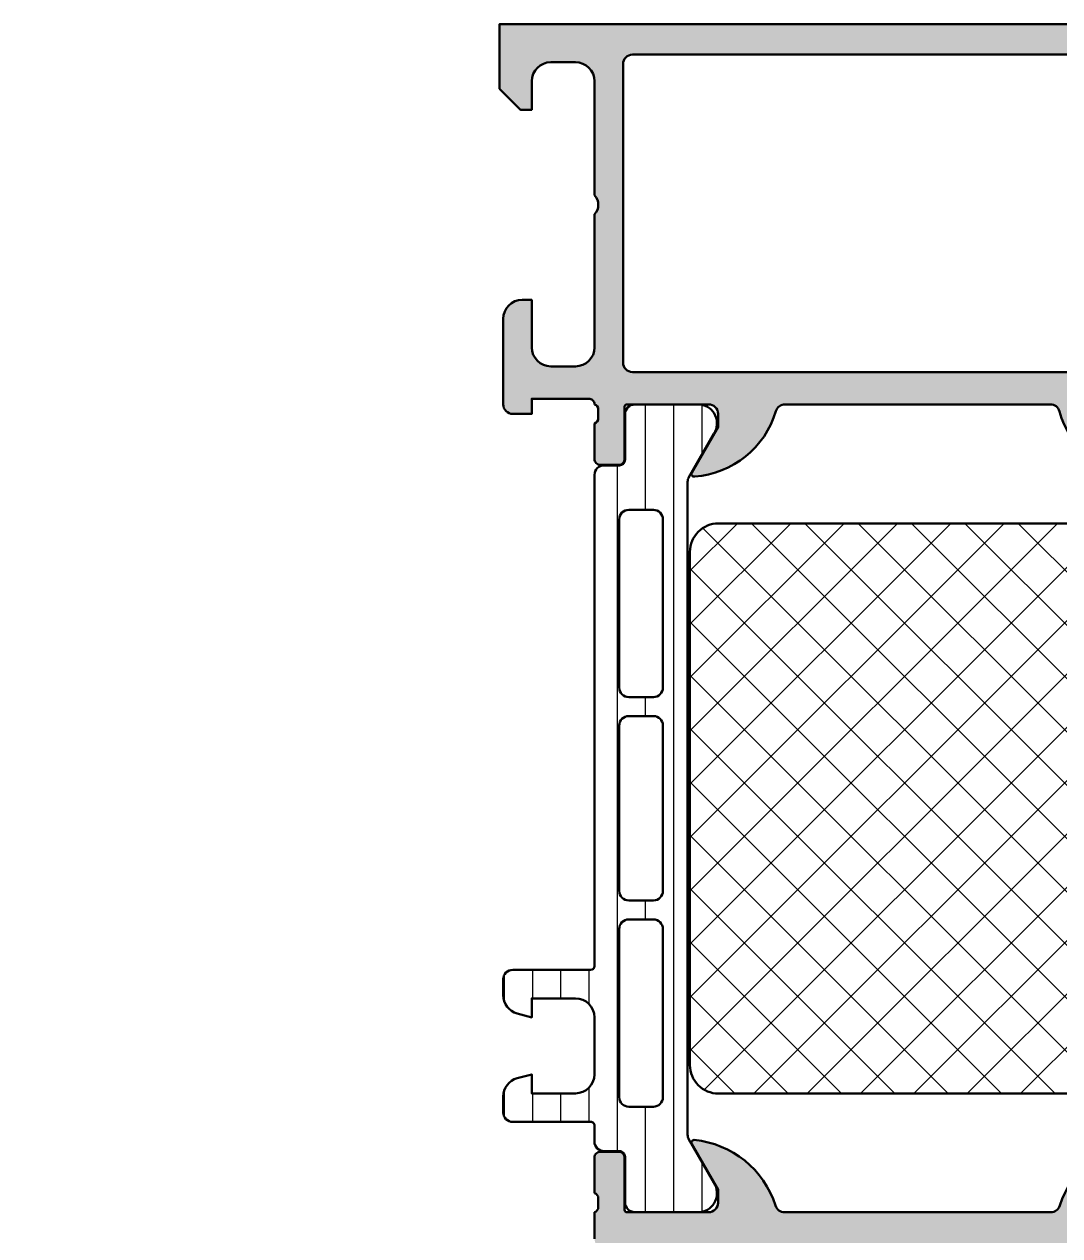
# Model space of a CAD drawing. Extents: x 0 to 94, y -50 to 75.
# Drawn here: x 0 to 54.5, y 11.3 to 75 of the extents above; entities that cross this region are included whole.
import ezdxf

# ---------------------------------------------------------------- set-up
doc = ezdxf.new("R2010")
doc.units = 0
for name, color, linetype, lineweight in [('0S-Alu contour', 7, 'Continuous', 50), ('0S-Alu hatch', 252, 'Continuous', 25), ('0S-Plastic contour', 254, 'Continuous', 50), ('0S-Plastic hatch', 253, 'Continuous', 25), ('0S-PT contour', 91, 'Continuous', 50), ('0S-PT hatch', 103, 'Continuous', 25)]:
    doc.layers.add(name, color=color, linetype=linetype, lineweight=lineweight)

# ---------------------------------------------------------------- blocks, each defined once
blk = doc.blocks.new('284033__6F273DFF_8C0C_4D75_ADE5_0BE96720E8CD___ED47A789_9FBA_4075_90DF_343B7ADBF5D9_')
at = {"layer": '0S-Plastic hatch'}
h = blk.add_hatch(dxfattribs=at)
h.set_pattern_fill('ANSI31', color=256, scale=0.4680000000000001, angle=45, style=0)
h.set_pattern_definition([(90, (0, 0), (-1.4859, 0), [])])
edge = h.paths.add_edge_path()
edge.add_line((30, 51.29262339778485), (29.999977078442, 25.45125658823266))
edge.add_ellipse((29.79583821281996, 25.45537538707202), major_axis=(-0.2041804127758874, 0), ratio=1, start_angle=90.48506106572148, end_angle=178.8441310561804, ccw=False)
edge.add_line((29.79756676571524, 25.25120229122876), (25.69756676572695, 25.25120229122876))
edge.add_arc((25.69756676572695, 24.75120229122881), 0.4999999999999467, 90, 180)
edge.add_line((25.19756676572701, 24.75120229122881), (25.19756676572701, 23.92045306784114))
edge.add_arc((26.19756676572708, 23.92045306784117), 1.000000000000066, 180, 254.9999999989172)
edge.add_line((25.93874772060629, 22.95452724155693), (26.69756676572695, 22.75120229122876))
edge.add_line((26.69756676572695, 22.75120229122876), (26.69756676572695, 23.75120229122876))
edge.add_line((26.69756676572695, 23.75120229122876), (28.99756676571536, 23.75120229122876))
edge.add_ellipse((28.99585773187429, 22.74707631855117), major_axis=(-1.004127427074065, 0), ratio=1, start_angle=180.229859678484, end_angle=269.90248202491557, ccw=False)
edge.add_line((29.999977078442, 22.75110467439828), (29.99997707844199, 19.75122632025462))
edge.add_ellipse((28.9958575199941, 19.75532877543039), major_axis=(-1.00412793895801, 0), ratio=1, start_angle=90.09753001532039, end_angle=179.7659122786875, ccw=False)
edge.add_line((28.9975667657153, 18.75120229122876), (26.69756676572696, 18.75120229122875))
edge.add_line((26.69756676572696, 18.75120229122875), (26.69756676572684, 19.7512022912287))
edge.add_line((26.69756676572684, 19.7512022912287), (25.93874772060627, 19.54787734087045))
edge.add_arc((26.19756676572686, 18.58195151458678), 0.9999999999994578, 105.0000000010805, 180)
edge.add_line((25.19756676572741, 18.58195151458678), (25.19756676572695, 17.75120229122875))
edge.add_arc((25.69756676572696, 17.75120229122876), 0.5000000000000027, 180, 270.0000000000004)
edge.add_line((25.69756676572696, 17.25120229122875), (29.79756676571532, 17.25120229122875))
edge.add_ellipse((29.79756676571533, 17.05120229122877), major_axis=(-0.1999999999999851, 0), ratio=1, start_angle=180, end_angle=270.000000000001, ccw=False)
edge.add_line((29.99756676571531, 17.05120229122877), (29.99888731070525, 16.21013004610088))
edge.add_arc((30.49888463137103, 16.21010925689818), 0.4999973210979717, 179.9976177199981, 269.9982316841403)
edge.add_line((30.49886919998672, 15.71011193603833), (31.30920053280163, 15.71008330962013))
edge.add_ellipse((31.30918966656731, 15.41008330981692), major_axis=(-0.2999999999999934, 0), ratio=1, start_angle=179.9979247021016, end_angle=269.9979247021146, ccw=False)
edge.add_line((31.60918966637051, 15.41007244358254), (31.60877078615772, 13.01007407424411))
edge.add_arc((32.10876676317273, 13.0100533243742), 0.4999959774455613, 179.9976222209284, 269.9982271833)
edge.add_line((32.10875129255297, 12.51005734716798), (35.58529278835881, 12.50993069970388))
edge.add_arc((35.4430179914446, 13.49975392838031), 0.9999960709244808, 278.1795327540131, 392.7249408019538)
edge.add_line((36.28429022210338, 14.04035838247479), (34.96590322431634, 16.32406298372989))
edge.add_ellipse((35.39892499595708, 16.57404727380668), major_axis=(-0.5000000000000883, 0), ratio=1, start_angle=-0.002015393048509395, end_angle=29.997921301458007, ccw=False)
edge.add_line((34.89892499626632, 16.57406486142887), (34.90001130869739, 50.92833361702789))
edge.add_ellipse((35.40001130835022, 50.92831498386869), major_axis=(-0.5000000000000164, 0), ratio=1, start_angle=329.99792810276983, end_angle=359.9978647972848, ccw=False)
edge.add_line((34.9670076470982, 51.17833064206307), (36.28556007655461, 53.46193973131245))
edge.add_arc((35.44432701033436, 54.00260512706298), 0.99999607092448, 327.2709086022734, 441.8163166502147)
edge.add_line((35.58667351121613, 54.99241804653368), (32.11013201541031, 54.99254469399776))
edge.add_arc((32.1101112655404, 54.49254871698274), 0.499995977445583, 89.9976222209271, 179.9982271832751)
edge.add_line((31.61011528833416, 54.49256418760271), (31.61036030891498, 52.09256579421702))
edge.add_ellipse((31.31036030911177, 52.09257666045134), major_axis=(-0.3000000000000041, 0), ratio=1, start_angle=89.99792470211662, end_angle=179.9979247021016, ccw=False)
edge.add_line((31.31034944287746, 51.79257666064813), (30.50001811006254, 51.79260528706633))
edge.add_arc((30.49999732085985, 51.29260796640054), 0.4999973210979748, 89.99761772008878, 179.9982316841069)
edge = h.paths.add_edge_path()
edge.add_line((31.29944869857367, 40.10119604587007), (31.29944869857368, 48.95118994235433))
edge.add_ellipse((31.79944870066131, 48.95118994053621), major_axis=(-0.5000000020876287, 0), ratio=1, start_angle=269.9981008973825, end_angle=360, ccw=False)
edge.add_line((31.79946527345813, 49.45118994234918), (33.09945937972603, 49.45118994234918))
edge.add_ellipse((33.09946301908265, 48.95119358170582), major_axis=(-0.4999963606566095, 0), ratio=1, start_angle=179.9995829571355, end_angle=270.00041704258535, ccw=False)
edge.add_line((33.59945937972602, 48.95118994234919), (33.59945937972602, 40.10119604586719))
edge.add_ellipse((33.09946301908276, 40.10119240650813), major_axis=(-0.4999963606565073, 0), ratio=1, start_angle=89.99958295740407, end_angle=180.0004170428646, ccw=False)
edge.add_line((33.09945937972604, 39.60119604586487), (31.7994652734133, 39.60119604586488))
edge.add_ellipse((31.79944870073098, 40.10119604774753), major_axis=(-0.5000000021573054, 0), ratio=1, start_angle=0, end_angle=90.00189908949642, ccw=False)
edge = h.paths.add_edge_path()
edge.add_line((31.29944869858406, 29.40118994305285), (31.29944869858404, 38.10119604656853))
edge.add_ellipse((31.79944869858405, 38.10119604656332), major_axis=(-0.5000000000000071, 0), ratio=1, start_angle=269.99999999880635, end_angle=360, ccw=False)
edge.add_line((31.79944869859447, 38.60119604656333), (33.0994593797468, 38.60119604656333))
edge.add_ellipse((33.0994593797364, 38.10119604656332), major_axis=(-0.5000000000000134, 0), ratio=1, start_angle=180, end_angle=269.999999998808, ccw=False)
edge.add_line((33.59945937973641, 38.10119604656852), (33.5994593797364, 29.40118994304765))
edge.add_ellipse((33.09945937973641, 29.40118994304765), major_axis=(-0.4999999999999929, 0), ratio=1, start_angle=90.0000000000008, end_angle=180, ccw=False)
edge.add_line((33.09945937973642, 28.90118994304765), (31.79944869858406, 28.90118994304765))
edge.add_ellipse((31.79944869858406, 29.40118994304765), major_axis=(-0.4999999999999983, 0), ratio=1, start_angle=0, end_angle=90, ccw=False)
edge = h.paths.add_edge_path()
edge.add_line((33.5994593797364, 27.40118994304765), (33.5994593797364, 18.55121130535757))
edge.add_ellipse((33.09944412094735, 18.55121130535238), major_axis=(-0.5000152587890554, 0), ratio=1, start_angle=89.9999999999992, end_angle=180, ccw=False)
edge.add_line((33.09944412094734, 18.05119604656333), (31.799433439795, 18.05119604656333))
edge.add_ellipse((31.79943343979499, 18.55118078777425), major_axis=(-0.4999847412109291, 0), ratio=1, start_angle=0, end_angle=90.0000000000004, ccw=False)
edge.add_line((31.29944869858406, 18.55118078777425), (31.29944869858406, 27.40118994305279))
edge.add_ellipse((31.79944870067168, 27.40118994123469), major_axis=(-0.5000000020876199, 0), ratio=1, start_angle=269.9981008973846, end_angle=360, ccw=False)
edge.add_line((31.79946527346849, 27.90118994304764), (33.0994593797364, 27.90118994304765))
edge.add_ellipse((33.09946301909308, 27.40119358240432), major_axis=(-0.4999963606565686, 0), ratio=1, start_angle=179.9995829571355, end_angle=270.00041704259104, ccw=False)
at = {"layer": '0S-Alu contour', "color": 7}
for points in [[(31.79946527345813, 49.45118994234918), (33.09945937972603, 49.45118994234918)], [(31.29944869857367, 40.10119604587007), (31.29944869857368, 48.95118994235433)], [(33.59945937972602, 48.95118994234919), (33.59945937972602, 40.10119604586719)], [(33.09945937972604, 39.60119604586487), (31.7994652734133, 39.60119604586488)], [(31.79944869859447, 38.60119604656333), (33.0994593797468, 38.60119604656333)], [(31.29944869858406, 29.40118994305285), (31.29944869858404, 38.10119604656853)], [(33.59945937973641, 38.10119604656852), (33.5994593797364, 29.40118994304765)], [(33.09945937973642, 28.90118994304765), (31.79944869858406, 28.90118994304765)], [(31.79946527346849, 27.90118994304764), (33.0994593797364, 27.90118994304765)], [(31.29944869858406, 18.55118078777425), (31.29944869858406, 27.40118994305279)], [(33.5994593797364, 27.40118994304765), (33.5994593797364, 18.55121130535757)], [(33.09944412094734, 18.05119604656333), (31.799433439795, 18.05119604656333)]]:
    blk.add_lwpolyline(points, dxfattribs=at)
at = {"layer": '0S-Alu contour', "color": 7, "extrusion": (0, 0, -1)}
for centre, radius, start, end in [((-31.79944870066131, 48.95118994053621), 0.5000000020876287, 0, 90.00189910261747), ((-33.09946301908265, 48.95119358170582), 0.4999963606566095, 89.99958295741467, 180.0004170428646), ((-31.79944870073098, 40.10119604774753), 0.5000000021573054, 269.9981009105036, 0), ((-33.09946301908276, 40.10119240650813), 0.4999963606565073, 179.9995829571354, 270.0004170425959), ((-31.79944869858405, 38.10119604656332), 0.5000000000000071, 0, 90.00000000119365), ((-33.0994593797364, 38.10119604656332), 0.5000000000000134, 90.00000000119202, 180), ((-31.79944869858406, 29.40118994304765), 0.4999999999999983, 270, 0), ((-33.09945937973641, 29.40118994304765), 0.4999999999999929, 180, 269.9999999999992), ((-31.79944870067168, 27.40118994123469), 0.5000000020876199, 0, 90.00189910261543), ((-33.09946301909308, 27.40119358240432), 0.4999963606565686, 89.99958295740896, 180.0004170428646), ((-31.79943343979499, 18.55118078777425), 0.4999847412109291, 269.9999999999996, 0), ((-33.09944412094735, 18.55121130535238), 0.5000152587890554, 180, 270.0000000000008)]:
    blk.add_arc(centre, radius, start, end, dxfattribs=at)
at = {"layer": '0S-Plastic contour', "color": 7}
for points in [[(35.58667351121613, 54.99241804653368), (32.11013201541031, 54.99254469399776)], [(31.61011528833416, 54.49256418760271), (31.61036030891498, 52.09256579421702)], [(34.9670076470982, 51.17833064206307), (36.28556007655461, 53.46193973131245)], [(31.31034944287746, 51.79257666064813), (30.50001811006254, 51.79260528706633)], [(30, 51.29262339778485), (29.999977078442, 25.45125658823266)], [(34.89892499626632, 16.57406486142887), (34.90001130869739, 50.92833361702789)], [(29.79756676571524, 25.25120229122876), (25.69756676572695, 25.25120229122876)], [(25.19756676572701, 24.75120229122881), (25.19756676572701, 23.92045306784114)], [(25.93874772060629, 22.95452724155693), (26.69756676572695, 22.75120229122876), (26.69756676572695, 23.75120229122876), (28.99756676571536, 23.75120229122876)], [(29.999977078442, 22.75110467439828), (29.99997707844199, 19.75122632025462)], [(28.9975667657153, 18.75120229122876), (26.69756676572696, 18.75120229122875), (26.69756676572684, 19.7512022912287), (25.93874772060627, 19.54787734087045)], [(25.19756676572741, 18.58195151458678), (25.19756676572695, 17.75120229122875)], [(25.69756676572696, 17.25120229122875), (29.79756676571532, 17.25120229122875)], [(29.99756676571531, 17.05120229122877), (29.99888731070525, 16.21013004610088)], [(36.28429022210338, 14.04035838247479), (34.96590322431634, 16.32406298372989)], [(30.49886919998672, 15.71011193603833), (31.30920053280163, 15.71008330962013)], [(31.60918966637051, 15.41007244358254), (31.60877078615772, 13.01007407424411)], [(32.10875129255297, 12.51005734716798), (35.58529278835881, 12.50993069970388)]]:
    blk.add_lwpolyline(points, dxfattribs=at)
for centre, radius, start, end in [((32.1101112655404, 54.49254871698274), 0.499995977445583, 89.9976222209271, 179.9982271832751), ((35.44432701033436, 54.00260512706298), 0.99999607092448, 327.2709086022734, 81.81631665021466), ((30.49999732085985, 51.29260796640054), 0.4999973210979748, 89.99761772008878, 179.9982316841069), ((25.69756676572695, 24.75120229122881), 0.4999999999999467, 90, 180), ((26.19756676572708, 23.92045306784117), 1.000000000000066, 180, 254.9999999989172), ((26.19756676572686, 18.58195151458678), 0.9999999999994578, 105.0000000010805, 180), ((25.69756676572696, 17.75120229122876), 0.5000000000000027, 180, 270.0000000000004), ((30.49888463137103, 16.21010925689818), 0.4999973210979717, 179.9976177199981, 269.9982316841403), ((35.4430179914446, 13.49975392838031), 0.9999960709244808, 278.1795327540131, 32.72494080195385), ((32.10876676317273, 13.0100533243742), 0.4999959774455613, 179.9976222209284, 269.9982271833)]:
    blk.add_arc(centre, radius, start, end, dxfattribs=at)
at = {"layer": '0S-Plastic contour', "color": 7, "extrusion": (0, 0, -1)}
for centre, radius, start, end in [((-31.31036030911177, 52.09257666045134), 0.3000000000000041, 180.0020752978985, 270.0020752978834), ((-35.40001130835022, 50.92831498386869), 0.5000000000000164, 0.0021352027151592, 30.00207189723015), ((-29.79583821281996, 25.45537538707202), 0.2041804127758874, 181.1558689438197, 269.5149389342785), ((-28.99585773187429, 22.74707631855117), 1.004127427074065, 90.09751797508441, 179.770140321516), ((-28.9958575199941, 19.75532877543039), 1.00412793895801, 180.2340877213126, 269.9024699846796), ((-29.79756676571533, 17.05120229122877), 0.1999999999999851, 89.99999999999898, 180), ((-35.39892499595708, 16.57404727380668), 0.5000000000000883, 330.002078698542, 0.0020153930485069), ((-31.30918966656731, 15.41008330981692), 0.2999999999999934, 90.00207529788545, 180.0020752978985)]:
    blk.add_arc(centre, radius, start, end, dxfattribs=at)
blk = doc.blocks.new('345120__31F8F9F4_940D_404D_8873_47525CB33C26_')
at = {"layer": '0S-Alu hatch'}
h = blk.add_hatch(color=256, dxfattribs=at)
edge = h.paths.add_edge_path()
edge.add_line((25, 71.59996795654297), (26.0999755859375, 70.49999237060545))
edge.add_line((26.0999755859375, 70.49999237060545), (26.699951171875, 70.49999237060545))
edge.add_line((26.699951171875, 70.49999237060545), (26.699951171875, 72.00045013427734))
edge.add_ellipse((27.70003757115056, 72.00035610491898), major_axis=(-1.000086403695934, 0), ratio=1, start_angle=270.00494988616003, end_angle=359.99461298015063, ccw=False)
edge.add_line((27.699951171875, 73.00044250488281), (29, 73.00044250488281))
edge.add_ellipse((28.99994519131176, 72.00038769658362), major_axis=(-1.00005480980111, 0), ratio=1, start_angle=180.002703004082, end_angle=269.99685986559155, ccw=False)
edge.add_line((30, 72.00043487549024), (30, 66))
edge.add_ellipse((29.47516065968164, 65.5), major_axis=(-0.7248836686985065, 0), ratio=1, start_angle=136.3884232636864, end_angle=223.6115767363136, ccw=False)
edge.add_line((30, 65), (30, 58))
edge.add_ellipse((28.99994120227104, 58.00005879772896), major_axis=(-1.000058799457446, 0), ratio=1, start_angle=90.0033686636408, end_angle=179.996631336242, ccw=False)
edge.add_line((29, 57), (27.699951171875, 57))
edge.add_ellipse((27.70003864244394, 58.00008747056893), major_axis=(-1.000087474394151, 0), ratio=1, start_angle=0.005011256110094564, end_angle=89.99498874391873, ccw=False)
edge.add_line((26.699951171875, 57.9999999999995), (26.699951171875, 60.5))
edge.add_line((26.699951171875, 60.5), (26.199951171875, 60.5))
edge.add_arc((26.20003864244394, 59.49991252943106), 1.000087474394158, 90.00501125608184, 179.9949887438899)
edge.add_line((25.199951171875, 59.50000000000049), (25.20001220703125, 55))
edge.add_arc((25.69998146641059, 54.99997688836301), 0.4999692599135194, 179.9973514386468, 270.0035228322341)
edge.add_line((25.70001220703125, 54.50000762939453), (26.70001220703125, 54.5))
edge.add_line((26.70001220703125, 54.5), (26.70001220703125, 55.29999542236328))
edge.add_line((26.70001220703125, 55.29999542236328), (29.69992065429687, 55.29999542236328))
edge.add_ellipse((29.70053773361598, 55.00062467693962), major_axis=(-0.2993713814017683, 0), ratio=1, start_angle=179.8789847210085, end_angle=270.1181010204816, ccw=False)
edge.add_ellipse((29.92107200072258, 54.73247177861234), major_axis=(-0.2788950563274384, 0), ratio=1, start_angle=178.8354106259045, end_angle=253.5801235805051, ccw=False)
edge.add_line((30.19990944726563, 54.72680337061397), (30.19990944726563, 54.27320937061399))
edge.add_ellipse((29.92104135162247, 54.26754871113693), major_axis=(-0.278925541737147, 0), ratio=1, start_angle=106.4245945553528, end_angle=181.1628700728862, ccw=False)
edge.add_line((29.99990844726562, 54.00000537061398), (29.99990844726563, 52.11999437060547))
edge.add_arc((30.29990844726563, 52.11999437060547), 0.3000000000000007, 180, 270.0000000000007)
edge.add_line((30.29990844726563, 51.81999437060547), (31.27988276630841, 51.81999437060547))
edge.add_arc((31.27988276630841, 52.11999437060547), 0.3000000000000043, 270, 360)
edge.add_line((31.57988276630842, 52.11999437060547), (31.57988276630841, 54.87999237060546))
edge.add_ellipse((31.69988276630841, 54.87999237060547), major_axis=(-0.1199999999999939, 0), ratio=1, start_angle=269.9999999999966, end_angle=360, ccw=False)
edge.add_line((31.69988276630841, 54.99999237060546), (35.99987792968751, 55.0001220703125))
edge.add_ellipse((35.99989081194119, 54.50013495270454), major_axis=(-0.4999871177739147, 0), ratio=1, start_angle=179.9993980350858, end_angle=270.0014762355673, ccw=False)
edge.add_line((36.49987792968751, 54.50012969970502), (36.4998779296875, 53.80012512207031))
edge.add_line((36.4998779296875, 53.80012512207031), (35.11163330078125, 51.3956069946289))
edge.add_arc((35.2354760166632, 51.33769717461277), 0.1367134431258271, 154.9388426484942, 284.9266257937842)
edge.add_arc((34.92090979592016, 56.01638100774355), 4.823483216037484, 274.1585276595125, 343.4516360774273)
edge.add_ellipse((40.02389249098135, 54.50012207031239), major_axis=(-0.500000000000105, 0), ratio=1, start_angle=269.9999999999984, end_angle=343.45163607742865, ccw=False)
edge.add_line((40.02389249098137, 55.0001220703125), (53.97897234221997, 55.0001220703125))
edge.add_ellipse((53.97897234221999, 54.50012207031238), major_axis=(-0.5000000000001208, 0), ratio=1, start_angle=195.5022685849569, end_angle=270.00000000000165, ccw=False)
edge.add_arc((58.97791587154023, 55.88666495980151), 4.687671692939359, 195.5022685849561, 266.9583986954666)
edge.add_arc((58.76730593307565, 51.33526302328413), 0.1351541355356594, 253.6162966762189, 386.5182348815064)
edge.add_line((58.88824081420898, 51.39560699462891), (57.49999618530273, 53.8001251220703))
edge.add_line((57.49999618530273, 53.8001251220703), (57.49999618530273, 54.50012969970702))
edge.add_ellipse((57.99998330304906, 54.50013495270452), major_axis=(-0.4999871177739239, 0), ratio=1, start_angle=-90.00147623556478, end_angle=0.0006019649143240713, ccw=False)
edge.add_line((57.99999618530272, 55.00012207031249), (62.30002203960009, 55.00012952636687))
edge.add_ellipse((62.30002203960011, 54.88012969970704), major_axis=(-0.1199998266598357, 0), ratio=1, start_angle=180, end_angle=270.00000000000676, ccw=False)
edge.add_line((62.42002186625994, 54.88012969970703), (62.42002186625994, 52.12013169970703))
edge.add_arc((62.72002186625995, 52.12013169970703), 0.3000000000000043, 180, 269.9999999999986)
edge.add_line((62.72002186625994, 51.82013169970701), (63.69999618530272, 51.82013169970701))
edge.add_arc((63.69999618530271, 52.12013169970703), 0.3000000000000043, 270.0000000000013, 360)
edge.add_line((63.99999618530271, 52.12013169970703), (63.99999618530272, 54.00014269971554))
edge.add_ellipse((64.07886328094587, 54.26768604023847), major_axis=(-0.2789255417371383, 0), ratio=1, start_angle=-1.1628700728879835, end_angle=73.575405444649, ccw=False)
edge.add_line((63.79999518530271, 54.27334669971553), (63.79999518530273, 54.72694069971554))
edge.add_ellipse((64.07883263184577, 54.73260910771392), major_axis=(-0.2788950563274237, 0), ratio=1, start_angle=-73.58012358049638, end_angle=1.1645893740987958, ccw=False)
edge.add_ellipse((64.29930476826628, 55.00068701524947), major_axis=(-0.2993091018266813, 0), ratio=1, start_angle=-90.1234469669696, end_angle=0.1066851849668069, ccw=False)
edge.add_line((64.2999496459961, 55.29999542236328), (67.29985809326172, 55.29999542236328))
edge.add_line((67.29985809326172, 55.29999542236328), (67.29985809326172, 54.50000000000001))
edge.add_line((67.29985809326172, 54.50000000000001), (68.29985809326172, 54.50000762939453))
edge.add_arc((68.29988883388238, 54.99997688836302), 0.4999692599135316, 269.9964771677667, 360.0026485613531)
edge.add_line((68.79985809326173, 55.00000000000003), (68.79991912841797, 59.5))
edge.add_arc((67.79983165784903, 59.49991252943106), 1.000087474394158, 0.0050112561101264, 89.99498874391819)
edge.add_line((67.79991912841797, 60.5), (67.29991912841795, 60.5))
edge.add_line((67.29991912841795, 60.5), (67.29991912841795, 58))
edge.add_ellipse((66.29983165784903, 58.00008747056895), major_axis=(-1.000087474394158, 0), ratio=1, start_angle=90.0050112560819, end_angle=179.99498874389, ccw=False)
edge.add_line((66.29991912841797, 57), (64.99987030029297, 57))
edge.add_ellipse((64.99992287798285, 58.00004876279931), major_axis=(-1.000048764181455, 0), ratio=1, start_angle=0.0027937662852082212, end_angle=89.99698766716563, ccw=False)
edge.add_line((63.99987411499024, 58.00000000000135), (63.99987411499023, 65))
edge.add_ellipse((64.52471345530859, 65.5), major_axis=(-0.7248836686985038, 0), ratio=1, start_angle=-43.61157673631328, end_angle=43.61157673631379, ccw=False)
edge.add_line((63.99987411499023, 66), (63.99987411499023, 72.00043487548828))
edge.add_ellipse((64.99991888881756, 72.00039773154604), major_axis=(-1.000044774517131, 0), ratio=1, start_angle=270.00278379275005, end_angle=359.9978719041484, ccw=False)
edge.add_line((64.99987030029297, 73.00044250488281), (66.29991912841797, 73.00044250488281))
edge.add_ellipse((66.29983272914241, 72.00035610491898), major_axis=(-1.000086403695928, 0), ratio=1, start_angle=180.0053870199847, end_angle=269.99505011383974, ccw=False)
edge.add_line((67.29991912841795, 72.00045013427822), (67.29991912841795, 70.49999237060545))
edge.add_line((67.29991912841795, 70.49999237060545), (67.89989471435545, 70.49999237060545))
edge.add_line((67.89989471435545, 70.49999237060545), (68.99987030029297, 71.59996795654297))
edge.add_line((68.99987030029297, 71.59996795654297), (68.99987030029298, 75))
edge.add_line((68.99987030029298, 75), (25, 75))
edge.add_line((25, 75), (25, 71.59996795654297))
edge = h.paths.add_edge_path()
edge.add_ellipse((32.00001799965668, 72.89999115561676), major_axis=(-0.500002740875127, 0), ratio=1, start_angle=270.00031407857136, end_angle=359.99968592151924, ccw=False)
edge.add_line((32.00001525878906, 73.39999389648438), (61.99985885620117, 73.39999389648438))
edge.add_ellipse((61.99985611533357, 72.89999115561676), major_axis=(-0.5000027408751199, 0), ratio=1, start_angle=180.0003140784808, end_angle=269.99968592142943, ccw=False)
edge.add_line((62.49985885620117, 72.89999389648438), (62.49985885620117, 57.19999694824297))
edge.add_ellipse((61.99985611533357, 57.19999968910979), major_axis=(-0.5000027408751199, 0), ratio=1, start_angle=90.00031407857063, end_angle=179.9996859215194, ccw=False)
edge.add_line((61.99985885620117, 56.69999694824219), (32.00001525878906, 56.69999694824219))
edge.add_ellipse((32.00001799965669, 57.19999968910981), major_axis=(-0.5000027408751332, 0), ratio=1, start_angle=0.00031407848081244083, end_angle=89.9996859214279, ccw=False)
edge.add_line((31.50001525878906, 57.19999694824219), (31.50001525878906, 72.89999389648356))
at = {"layer": '0S-Alu contour', "color": 7}
for points in [[(67.29991912841795, 72.00045013427822), (67.29991912841795, 70.49999237060545), (67.89989471435545, 70.49999237060545), (68.99987030029297, 71.59996795654297), (68.99987030029298, 75), (25, 75), (25, 71.59996795654297)], [(32.00001525878906, 73.39999389648438), (61.99985885620117, 73.39999389648438)], [(27.699951171875, 73.00044250488281), (29, 73.00044250488281)], [(31.50001525878906, 57.19999694824219), (31.50001525878906, 72.89999389648356)], [(62.49985885620117, 72.89999389648438), (62.49985885620117, 57.19999694824297)], [(64.99987030029297, 73.00044250488281), (66.29991912841797, 73.00044250488281)], [(25, 71.59996795654297), (26.0999755859375, 70.49999237060545), (26.699951171875, 70.49999237060545), (26.699951171875, 72.00045013427734)], [(30, 72.00043487549024), (30, 66)], [(63.99987411499023, 66), (63.99987411499023, 72.00043487548828)], [(30, 65), (30, 58)], [(63.99987411499024, 58.00000000000135), (63.99987411499023, 65)], [(26.699951171875, 57.9999999999995), (26.699951171875, 60.5), (26.199951171875, 60.5)], [(67.79991912841797, 60.5), (67.29991912841795, 60.5), (67.29991912841795, 58)], [(25.199951171875, 59.50000000000049), (25.20001220703125, 55)], [(68.79985809326173, 55.00000000000003), (68.79991912841797, 59.5)], [(29, 57), (27.699951171875, 57)], [(66.29991912841797, 57), (64.99987030029297, 57)], [(61.99985885620117, 56.69999694824219), (32.00001525878906, 56.69999694824219)], [(25.70001220703125, 54.50000762939453), (26.70001220703125, 54.5), (26.70001220703125, 55.29999542236328), (29.69992065429687, 55.29999542236328)], [(31.57988276630842, 52.11999437060547), (31.57988276630841, 54.87999237060546)], [(31.69988276630841, 54.99999237060546), (35.99987792968751, 55.0001220703125)], [(40.02389249098137, 55.0001220703125), (53.97897234221997, 55.0001220703125)], [(57.99999618530272, 55.00012207031249), (62.30002203960009, 55.00012952636687)], [(62.42002186625994, 54.88012969970703), (62.42002186625994, 52.12013169970703)], [(64.2999496459961, 55.29999542236328), (67.29985809326172, 55.29999542236328), (67.29985809326172, 54.50000000000001), (68.29985809326172, 54.50000762939453)], [(30.19990944726563, 54.72680337061397), (30.19990944726563, 54.27320937061399)], [(36.49987792968751, 54.50012969970502), (36.4998779296875, 53.80012512207031), (35.11163330078125, 51.3956069946289)], [(58.88824081420898, 51.39560699462891), (57.49999618530273, 53.8001251220703), (57.49999618530273, 54.50012969970702)], [(63.79999518530271, 54.27334669971553), (63.79999518530273, 54.72694069971554)], [(29.99990844726562, 54.00000537061398), (29.99990844726563, 52.11999437060547)], [(63.99999618530271, 52.12013169970703), (63.99999618530272, 54.00014269971554)], [(30.29990844726563, 51.81999437060547), (31.27988276630841, 51.81999437060547)], [(62.72002186625994, 51.82013169970701), (63.69999618530272, 51.82013169970701)]]:
    blk.add_lwpolyline(points, dxfattribs=at)
at = {"layer": '0S-Alu contour', "color": 7, "extrusion": (0, 0, -1)}
for centre, radius, start, end in [((-32.00001799965668, 72.89999115561676), 0.500002740875127, 0.0003140784807261, 89.99968592142865), ((-61.99985611533357, 72.89999115561676), 0.5000027408751199, 90.00031407857054, 179.9996859215192), ((-27.70003757115056, 72.00035610491898), 1.000086403695934, 0.0053870198493499, 89.99505011383995), ((-28.99994519131176, 72.00038769658362), 1.00005480980111, 90.00314013440845, 179.997296995918), ((-64.99991888881756, 72.00039773154604), 1.000044774517131, 0.0021280958516367, 89.99721620724998), ((-66.29983272914241, 72.00035610491898), 1.000086403695928, 90.00494988616028, 179.9946129800153), ((-29.47516065968164, 65.5), 0.7248836686985065, 136.3884232636864, 223.6115767363136), ((-64.52471345530859, 65.5), 0.7248836686985038, 316.3884232636862, 43.6115767363134), ((-27.70003864244394, 58.00008747056893), 1.000087474394151, 270.0050112560814, 359.9949887438899), ((-28.99994120227104, 58.00005879772896), 1.000058799457446, 180.003368663758, 269.9966313363592), ((-64.99992287798285, 58.00004876279931), 1.000048764181455, 270.0030123328344, 359.9972062337148), ((-66.29983165784903, 58.00008747056895), 1.000087474394158, 180.0050112561101, 269.9949887439181), ((-32.00001799965669, 57.19999968910981), 0.5000027408751332, 270.0003140785721, 359.9996859215192), ((-61.99985611533357, 57.19999968910979), 0.5000027408751199, 180.0003140784807, 269.9996859214294), ((-29.70053773361598, 55.00062467693962), 0.2993713814017683, 89.88189897951835, 180.1210152789915), ((-29.92107200072258, 54.73247177861234), 0.2788950563274384, 106.4198764194949, 181.1645893740956), ((-31.69988276630841, 54.87999237060547), 0.1199999999999939, 0, 90.0000000000034), ((-35.99989081194119, 54.50013495270454), 0.4999871177739148, 89.9985237644327, 180.0006019649143), ((-40.02389249098135, 54.50012207031239), 0.500000000000105, 16.54836392257136, 90.0000000000016), ((-53.97897234221999, 54.50012207031238), 0.5000000000001208, 89.99999999999837, 164.4977314150431), ((-57.99998330304906, 54.50013495270452), 0.4999871177739239, 359.9993980350857, 90.00147623556484), ((-62.30002203960011, 54.88012969970704), 0.1199998266598357, 89.99999999999324, 180), ((-64.07883263184577, 54.73260910771392), 0.2788950563274237, 358.8354106259012, 73.5801235804964), ((-64.29930476826628, 55.00068701524947), 0.2993091018266813, 359.8933148150332, 90.1234469669697), ((-29.92104135162247, 54.26754871113693), 0.278925541737147, 178.8371299271138, 253.5754054446472), ((-64.07886328094587, 54.26768604023847), 0.2789255417371383, 286.4245945553511, 1.162870072888105)]:
    blk.add_arc(centre, radius, start, end, dxfattribs=at)
at = {"layer": '0S-Alu contour', "color": 7}
for centre, radius, start, end in [((26.20003864244394, 59.49991252943106), 1.000087474394158, 90.00501125608184, 179.9949887438899), ((67.79983165784903, 59.49991252943106), 1.000087474394158, 0.0050112561101264, 89.99498874391819), ((25.69998146641059, 54.99997688836301), 0.4999692599135194, 179.9973514386468, 270.0035228322341), ((68.29988883388238, 54.99997688836302), 0.4999692599135316, 269.9964771677667, 0.0026485613531484), ((34.92090979592016, 56.01638100774355), 4.823483216037484, 274.1585276595125, 343.4516360774273), ((58.97791587154023, 55.88666495980151), 4.687671692939359, 195.5022685849561, 266.9583986954666), ((30.29990844726563, 52.11999437060547), 0.3000000000000007, 180, 270.0000000000007), ((31.27988276630841, 52.11999437060547), 0.3000000000000043, 270, 0), ((62.72002186625995, 52.12013169970703), 0.3000000000000043, 180, 269.9999999999986), ((63.69999618530271, 52.12013169970703), 0.3000000000000043, 270.0000000000013, 0), ((35.2354760166632, 51.33769717461277), 0.1367134431258271, 154.9388426484942, 284.9266257937842), ((58.76730593307565, 51.33526302328413), 0.1351541355356594, 253.6162966762189, 26.51823488150635)]:
    blk.add_arc(centre, radius, start, end, dxfattribs=at)
blk = doc.blocks.new('382360__E9111ABD_8E90_4E13_966F_8366055547B5_')
at = {"layer": '0S-PT hatch'}
h = blk.add_hatch(dxfattribs=at)
h.set_pattern_fill('ANSI37', color=256, scale=0.625, angle=90, style=0)
h.set_pattern_definition([(135, (0, 0), (-1.403165018917055, -1.403165018917055), []), (225, (0, 0), (1.403165018917055, -1.403165018917055), [])])
edge = h.paths.add_edge_path()
edge.add_ellipse((57.51974684121751, 47.24119923922816), major_axis=(-1.499999999999992, 0), ratio=1, start_angle=180, end_angle=270.0000000000003, ccw=False)
edge.add_line((59.01974684121751, 47.24119923922816), (59.01974684121751, 20.24119923922816))
edge.add_ellipse((57.51974684121751, 20.24119923922815), major_axis=(-1.499999999999992, 0), ratio=1, start_angle=89.99999999999977, end_angle=180, ccw=False)
edge.add_line((57.51974684121751, 18.74119923922816), (36.51974684121751, 18.74119923922816))
edge.add_ellipse((36.5197468412175, 20.24119923922816), major_axis=(-1.499999999999996, 0), ratio=1, start_angle=0, end_angle=90.00000000000028, ccw=False)
edge.add_line((35.01974684121751, 20.24119923922816), (35.01974684121751, 47.24119923922816))
edge.add_ellipse((36.5197468412175, 47.24119923922817), major_axis=(-1.499999999999992, 0), ratio=1, start_angle=269.9999999999997, end_angle=360, ccw=False)
edge.add_line((36.51974684121751, 48.74119923922816), (57.51974684121751, 48.74119923922815))
at = {"layer": '0S-PT contour', "color": 7}
for points in [[(36.51974684121751, 48.74119923922816), (57.51974684121751, 48.74119923922815)], [(35.01974684121751, 20.24119923922816), (35.01974684121751, 47.24119923922816)], [(59.01974684121751, 47.24119923922816), (59.01974684121751, 20.24119923922816)], [(57.51974684121751, 18.74119923922816), (36.51974684121751, 18.74119923922816)]]:
    blk.add_lwpolyline(points, dxfattribs=at)
at = {"layer": '0S-PT contour', "color": 7, "extrusion": (0, 0, -1)}
for centre, radius, start, end in [((-36.5197468412175, 47.24119923922817), 1.499999999999992, 0, 90.00000000000028), ((-57.51974684121751, 47.24119923922816), 1.499999999999992, 89.99999999999973, 180), ((-36.5197468412175, 20.24119923922816), 1.499999999999996, 269.9999999999997, 0), ((-57.51974684121751, 20.24119923922815), 1.499999999999992, 180, 270.0000000000002)]:
    blk.add_arc(centre, radius, start, end, dxfattribs=at)
blk = doc.blocks.new('347170__F2A2A305_ED98_44A5_8DE3_8D0D16699A0F_')
at = {"layer": '0S-Alu hatch'}
h = blk.add_hatch(color=256, dxfattribs=at)
edge = h.paths.add_edge_path()
edge.add_line((25, 1.600006103515625), (31.05704957566179, 1.946121914226026))
edge.add_arc((31, 2.944493260928652), 1.000000000000003, 273.2704755915706, 360)
edge.add_line((32, 2.944493260928645), (32, 10.10000610351562))
edge.add_arc((31.5, 10.10000610351563), 0.4999999999999965, 0, 89.99999999999959)
edge.add_line((31.50000000000001, 10.60000610351562), (30.50000000000001, 10.60000610351562))
edge.add_ellipse((30.49999999999999, 11.10000610351562), major_axis=(-0.4999999999999929, 0), ratio=1, start_angle=0, end_angle=90.0000000000012, ccw=False)
edge.add_line((30, 11.10000610351562), (30, 12.50000000000001))
edge.add_arc((29.92116355345695, 12.76752059199313), 0.2788950563274372, 286.4198764194927, 361.1645893740982)
edge.add_line((30.20000100000001, 12.7731889999915), (30.20000100000001, 13.2267829999915))
edge.add_arc((29.92113290435683, 13.23244365946856), 0.2789255417371541, 358.8371299271138, 433.5754054446453)
edge.add_line((30, 13.49998699999151), (30.00000000000001, 15.37999800000001))
edge.add_ellipse((30.3, 15.37999800000001), major_axis=(-0.2999999999999936, 0), ratio=1, start_angle=269.9999999999993, end_angle=360, ccw=False)
edge.add_line((30.30000000000001, 15.67999800000001), (31.2799743190428, 15.67999800000001))
edge.add_ellipse((31.2799743190428, 15.37999800000002), major_axis=(-0.2999999999999883, 0), ratio=1, start_angle=180, end_angle=269.99999999999864, ccw=False)
edge.add_line((31.57997431904279, 15.37999800000001), (31.57997431904279, 12.62000000000001))
edge.add_arc((31.69997431904281, 12.62000000000001), 0.1200000000000116, 180, 270)
edge.add_line((31.69997431904281, 12.5), (36, 12.5))
edge.add_arc((36, 13), 0.5000000000000036, 269.9999999999992, 360)
edge.add_line((36.5, 13), (36.49999999999999, 13.7))
edge.add_line((36.49999999999999, 13.7), (35.11850454237764, 16.09282032302755))
edge.add_ellipse((35.2381197846483, 16.16188021535171), major_axis=(-0.1381197846483027, 0), ratio=1, start_angle=-95.62257755079202, end_angle=30.000000000003524, ccw=False)
edge.add_ellipse((34.76177675882622, 11.3233911381523), major_axis=(-4.9999999999999, 0), ratio=1, start_angle=197.7484163560705, end_angle=264.3774224492066, ccw=False)
edge.add_arc((40.00016724199148, 13.00005352948752), 0.5001755998000226, 197.7484163560676, 269.9999999999968)
edge.add_line((40.00016724199144, 12.49987792968749), (53.9998060551277, 12.4998779296875))
edge.add_arc((53.99980605512769, 13.00005352948753), 0.5001755998000342, 270.0000000000008, 342.2515836439295)
edge.add_ellipse((59.23819653829298, 11.32339113815231), major_axis=(-4.999999999999901, 0), ratio=1, start_angle=275.62257755079395, end_angle=342.25158364392973, ccw=False)
edge.add_ellipse((58.76185351247084, 16.16188021535172), major_axis=(-0.1381197846482975, 0), ratio=1, start_angle=149.9999999999976, end_angle=275.6225775507894, ccw=False)
edge.add_line((58.8814687547415, 16.09282032302756), (57.49997329711913, 13.7))
edge.add_line((57.49997329711913, 13.7), (57.49997329711914, 13))
edge.add_arc((57.99997329711914, 13), 0.5, 180, 269.9999999999984)
edge.add_line((57.99997329711913, 12.5), (62.29999897807633, 12.5))
edge.add_arc((62.29999897807633, 12.62000000000001), 0.1200000000000152, 270, 360)
edge.add_line((62.41999897807635, 12.62000000000002), (62.41999897807634, 15.379998))
edge.add_ellipse((62.71999897807634, 15.37999799999999), major_axis=(-0.3000000000000043, 0), ratio=1, start_angle=269.99999999999864, end_angle=360, ccw=False)
edge.add_line((62.71999897807635, 15.679998), (63.69997329711913, 15.679998))
edge.add_ellipse((63.69997329711914, 15.37999799999999), major_axis=(-0.300000000000006, 0), ratio=1, start_angle=180, end_angle=270.00000000000136, ccw=False)
edge.add_line((63.99997329711914, 15.379998), (63.99997329711914, 13.49998699999148))
edge.add_arc((64.07884039276229, 13.23244365946855), 0.2789255417371297, 106.4245945553516, 181.162870072884)
edge.add_line((63.79997229711914, 13.2267829999915), (63.79997229711914, 12.77318899999148))
edge.add_arc((64.07880974366219, 12.76752059199309), 0.2788950563274381, 178.8354106258996, 253.5801235805051)
edge.add_line((63.99997329711913, 12.49999999999998), (63.99997329711914, 11.10000610351562))
edge.add_ellipse((63.49997329711914, 11.10000610351562), major_axis=(-0.5, 0), ratio=1, start_angle=89.9999999999983, end_angle=180, ccw=False)
edge.add_line((63.49997329711912, 10.60000610351562), (62.49996948242188, 10.60000610351562))
edge.add_arc((62.49996948242188, 10.10000610351562), 0.5000000000000018, 90, 180)
edge.add_line((61.99996948242188, 10.10000610351562), (61.99996948242188, 2.944493478911098))
edge.add_arc((62.99996948242188, 2.944493478911094), 0.9999999999999928, 180, 266.7295223531663)
edge.add_line((62.94291987094739, 1.946122134254911), (68.9999694824219, 1.600006103515625))
edge.add_line((68.9999694824219, 1.600006103515625), (83.59849254281089, 1.59999999999998))
edge.add_line((83.59849254281089, 1.59999999999998), (84.89996948242184, 1.59999999999998))
edge.add_arc((84.89996948242184, 2.099999999999996), 0.5000000000000169, 270.0000000000017, 360)
edge.add_line((85.39996948242185, 2.100000000000001), (85.39996948242187, 3.299999999999954))
edge.add_arc((84.89996948242187, 3.299999999999977), 0.5, 0, 89.99999999999837)
edge.add_line((84.89996948242188, 3.799999999999977), (84.39996948242187, 3.799999999999982))
edge.add_ellipse((84.39996948242187, 4.299999999999966), major_axis=(-0.4999999999999832, 0), ratio=1, start_angle=0, end_angle=90.00000000000159, ccw=False)
edge.add_line((83.89996948242188, 4.299999999999975), (83.89996948242187, 4.499999999999992))
edge.add_ellipse((84.39996948242187, 4.499999999999992), major_axis=(-0.5, 0), ratio=1, start_angle=269.9999999999951, end_angle=360, ccw=False)
edge.add_line((84.39996948242191, 4.999999999999995), (87.19996948242185, 5))
edge.add_ellipse((87.19996948242186, 4.500000000000005), major_axis=(-0.4999999999999947, 0), ratio=1, start_angle=180, end_angle=270.00000000000165, ccw=False)
edge.add_line((87.69996948242186, 4.499999999999985), (87.69996948242186, 4))
edge.add_line((87.69996948242186, 4), (86.69996948242186, 4))
edge.add_line((86.69996948242186, 4), (86.69996948242186, 2.299999999999982))
edge.add_arc((87.69996948242186, 2.299999999999984), 1, 180, 270)
edge.add_line((87.69996948242186, 1.299999999999984), (91.69996948242184, 1.299999999999997))
edge.add_arc((91.69996948242184, 2.30000000000001), 1.000000000000013, 270, 360)
edge.add_line((92.69996948242186, 2.300000000000004), (92.69996948242186, 4))
edge.add_line((92.69996948242186, 4), (91.69996948242186, 4))
edge.add_line((91.69996948242186, 4), (91.69996948242186, 4.5))
edge.add_ellipse((92.19996948242186, 4.500000000000005), major_axis=(-0.5, 0), ratio=1, start_angle=270, end_angle=360, ccw=False)
edge.add_line((92.19996948242186, 5), (93.49996948242188, 5))
edge.add_ellipse((93.49996948242188, 4.500000000000005), major_axis=(-0.4999999999999947, 0), ratio=1, start_angle=180, end_angle=270, ccw=False)
edge.add_line((93.99996948242188, 4.5), (93.99996948242188, 0.5))
edge.add_ellipse((93.49996948242188, 0.4999999999999953), major_axis=(-0.5, 0), ratio=1, start_angle=90, end_angle=180, ccw=False)
edge.add_line((93.49996948242188, 0), (69.5, 0))
edge.add_arc((69.50000567097598, -0.5000056709759808), 0.5000056710081403, 90.00064983860833, 179.9993501627087)
edge.add_line((69, -0.499999999999993), (69, -48.5))
edge.add_ellipse((67.49994525507854, -48.49994525507856), major_axis=(-1.500054745920408, 0), ratio=1, start_angle=90.00209102564929, end_angle=179.9979089742997, ccw=False)
edge.add_line((67.5, -50), (26.49996948242188, -50))
edge.add_ellipse((26.50002422734332, -48.49994525507856), major_axis=(-1.500054745920408, 0), ratio=1, start_angle=0.0020910257003947663, end_angle=89.99790897435082, ccw=False)
edge.add_line((24.99996948242188, -48.5), (24.99996948242188, -0.5000000000000071))
edge.add_arc((24.49996381144591, -0.5000056709759729), 0.5000056710081293, 0.000649837291275, 89.99935016139167)
edge.add_line((24.49996948242189, -3.2e-15), (0.5, 0))
edge.add_ellipse((0.5000000000000001, 0.5000000000000001), major_axis=(-0.5000000000000001, 0), ratio=1, start_angle=0, end_angle=90, ccw=False)
edge.add_line((0, 0.5000000000000001), (0, 4.5))
edge.add_ellipse((0.4999999999999999, 4.5), major_axis=(-0.4999999999999999, 0), ratio=1, start_angle=270, end_angle=360, ccw=False)
edge.add_line((0.5, 5), (1.800000000000011, 5))
edge.add_ellipse((1.800000000000012, 4.5), major_axis=(-0.4999999999999992, 0), ratio=1, start_angle=180, end_angle=270.0000000000001, ccw=False)
edge.add_line((2.300000000000011, 4.5), (2.300000000000011, 4))
edge.add_line((2.300000000000011, 4), (1.300000000000011, 4))
edge.add_line((1.300000000000011, 4), (1.30000000000004, 2.299999999999997))
edge.add_arc((2.30000000000004, 2.299999999999997), 1, 180, 270)
edge.add_line((2.30000000000004, 1.299999999999996), (6.300000000000009, 1.299999999999982))
edge.add_arc((6.300000000000011, 2.299999999999983), 1, 269.9999999999999, 360)
edge.add_line((7.300000000000012, 2.299999999999982), (7.300000000000011, 4))
edge.add_line((7.300000000000011, 4), (6.300000000000011, 4))
edge.add_line((6.300000000000011, 4), (6.300000000000011, 4.499999999999985))
edge.add_ellipse((6.80000000000001, 4.5), major_axis=(-0.4999999999999992, 0), ratio=1, start_angle=269.99999999999983, end_angle=360, ccw=False)
edge.add_line((6.800000000000012, 5), (9.599999999999993, 5))
edge.add_ellipse((9.59999999999999, 4.499999999999999), major_axis=(-0.5000000000000009, 0), ratio=1, start_angle=180, end_angle=269.99999999999983, ccw=False)
edge.add_line((10.09999999999999, 4.5), (10.09999999999999, 4.299999999999982))
edge.add_ellipse((9.599999999999994, 4.299999999999983), major_axis=(-0.5, 0), ratio=1, start_angle=90.0000000000004, end_angle=180, ccw=False)
edge.add_line((9.599999999999998, 3.799999999999982), (9.099999999999994, 3.799999999999982))
edge.add_arc((9.099999999999998, 3.299999999999979), 0.5000000000000036, 90.0000000000004, 180)
edge.add_line((8.599999999999994, 3.299999999999979), (8.600000000000023, 2.09999999999998))
edge.add_arc((9.100000000000023, 2.09999999999998), 0.5, 180, 270)
edge.add_line((9.100000000000023, 1.59999999999998), (10.40147693924036, 1.59999999999998))
edge.add_line((10.40147693924036, 1.59999999999998), (25, 1.600006103515625))
edge = h.paths.add_edge_path()
edge.add_line((33.39999389648437, 10.30000305175781), (33.39999389648437, 2.100006103515625))
edge.add_arc((33.89999389648437, 2.100006103515625), 0.5, 180, 270)
edge.add_line((33.89999389648437, 1.600006103515625), (60.0999755859375, 1.600006103515625))
edge.add_arc((60.0999755859375, 2.100006103515625), 0.5, 270, 360)
edge.add_line((60.5999755859375, 2.100006103515625), (60.5999755859375, 10.30000305175781))
edge.add_arc((60.0999755859375, 10.30000305175781), 0.5, 0, 90)
edge.add_line((60.0999755859375, 10.80000305175781), (33.89999389648437, 10.80000305175781))
edge.add_arc((33.89999389648437, 10.30000305175781), 0.5, 90, 180)
edge = h.paths.add_edge_path()
edge.add_line((26.99996948242187, -0.5), (26.99996948242187, -46.5))
edge.add_arc((27.50001148190782, -46.49995800051406), 0.500042001249753, 180.0048123823111, 269.9951876176738)
edge.add_line((27.49996948242188, -47), (66.5, -47))
edge.add_arc((66.49995800051407, -46.49995800051407), 0.5000420012497387, 270.0048123823245, 359.9951876176889)
edge.add_line((67, -46.5), (67, -0.4999999999999929))
edge.add_arc((66.49993177976005, -0.5000682202399525), 0.5000682248933193, 0.0078163970562446, 89.9921836028681)
edge.add_line((66.5, 6e-16), (27.49996948242188, 0))
edge.add_arc((27.50003770266184, -0.5000682202399637), 0.5000682248933299, 90.00781639713311, 179.9921836029437)
at = {"layer": '0S-Alu contour', "color": 7}
for points in [[(36.5, 13), (36.49999999999999, 13.7), (35.11850454237764, 16.09282032302755)], [(30, 13.49998699999151), (30.00000000000001, 15.37999800000001)], [(30.30000000000001, 15.67999800000001), (31.2799743190428, 15.67999800000001)], [(31.57997431904279, 15.37999800000001), (31.57997431904279, 12.62000000000001)], [(30.20000100000001, 12.7731889999915), (30.20000100000001, 13.2267829999915)], [(30, 11.10000610351562), (30, 12.50000000000001)], [(31.69997431904281, 12.5), (36, 12.5)], [(40.00016724199144, 12.49987792968749), (53.9998060551277, 12.4998779296875)]]:
    blk.add_lwpolyline(points, dxfattribs=at)
at = {"layer": '0S-Alu contour', "color": 7, "extrusion": (0, 0, -1)}
for centre, radius, start, end in [((-35.2381197846483, 16.16188021535171), 0.1381197846483027, 329.9999999999965, 95.62257755079206), ((-34.76177675882622, 11.3233911381523), 4.9999999999999, 95.62257755079341, 162.2515836439295), ((-59.23819653829298, 11.32339113815231), 4.999999999999902, 17.74841635607026, 84.37742244920602), ((-30.3, 15.37999800000001), 0.2999999999999936, 0, 90.00000000000067), ((-31.2799743190428, 15.37999800000002), 0.2999999999999883, 90.00000000000136, 180)]:
    blk.add_arc(centre, radius, start, end, dxfattribs=at)
at = {"layer": '0S-Alu contour', "color": 7}
for centre, radius, start, end in [((29.92113290435683, 13.23244365946856), 0.2789255417371541, 358.8371299271138, 73.57540544464536), ((29.92116355345695, 12.76752059199313), 0.2788950563274372, 286.4198764194927, 1.164589374098176), ((36, 13), 0.5000000000000036, 269.9999999999992, 0), ((40.00016724199148, 13.00005352948752), 0.5001755998000226, 197.7484163560676, 269.9999999999968), ((53.99980605512769, 13.00005352948753), 0.5001755998000342, 270.0000000000008, 342.2515836439295), ((31.69997431904281, 12.62000000000001), 0.1200000000000116, 180, 270)]:
    blk.add_arc(centre, radius, start, end, dxfattribs=at)
blk = doc.blocks.new('382360__282988E4_EF6C_45A5_87CD_D71F2E9533A3_')
at = {"layer": '0S-Alu contour', "color": 7}
for name in ['345120__31F8F9F4_940D_404D_8873_47525CB33C26_', '347170__F2A2A305_ED98_44A5_8DE3_8D0D16699A0F_']:
    blk.add_blockref(name, (0, 0), dxfattribs=at)
at = {"layer": '0S-Plastic contour', "color": 7}
blk.add_blockref('284033__6F273DFF_8C0C_4D75_ADE5_0BE96720E8CD___ED47A789_9FBA_4075_90DF_343B7ADBF5D9_', (0, 0), dxfattribs=at)
at = {"layer": '0S-PT contour', "color": 7}
blk.add_blockref('382360__E9111ABD_8E90_4E13_966F_8366055547B5_', (0, 0), dxfattribs=at)

msp = doc.modelspace()

# ---------------------------------------------------------------- block references
at = {"layer": '0S-Alu contour', "color": 7}
msp.add_blockref('382360__282988E4_EF6C_45A5_87CD_D71F2E9533A3_', (0, 0), dxfattribs=at)

doc.saveas('drawing.dxf')
